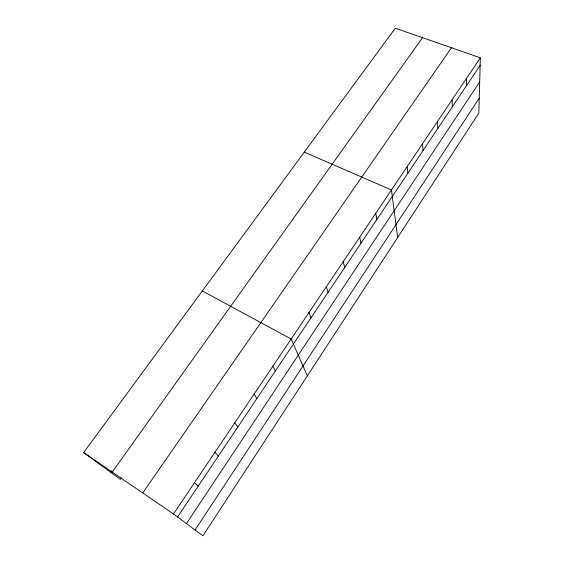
<?xml version="1.0" encoding="UTF-8"?>
<svg xmlns="http://www.w3.org/2000/svg" width="564" height="564" viewBox="0 0 564 564"><rect width="100%" height="100%" fill="white"/><g stroke="black" fill="none" stroke-linecap="round" stroke-linejoin="round"><path stroke-width="0.85" d="M466.372 85.897L466.421 78.516M480.352 57.81L478.822 113.174L202.92 535.8L173.472 513.945L83.648 452.589L395.293 28.2L480.352 57.81L173.472 513.945M195.059 529.97L479.238 98.164M186.451 523.582L479.689 81.921M177.547 516.969L480.147 65.332M142.727 492.943L451.454 47.75M121.408 477.927L120.4 479.351L83.648 452.589M110.551 472.181L111.566 470.764M112.208 472.096L422.542 37.689M304.278 152.139L391.444 189.962L397.662 237.493M202.335 290.961L291.158 339.02L307.324 375.871M194.488 482.714L198.211 486.133M214.905 452.363L218.303 456.149M234.765 422.845L237.839 426.983M254.075 394.144L256.853 398.607M272.87 366.212L275.359 370.985M308.973 312.548L310.933 317.892M326.323 286.759L328.044 292.356M343.229 261.633L344.71 267.477M359.705 237.141L360.967 243.211M375.772 213.255L376.822 219.544M407.194 166.556L407.842 173.247M422.549 143.728L423.014 150.609M437.53 121.457L437.812 128.514M452.152 99.729L452.265 106.956"/></g></svg>
